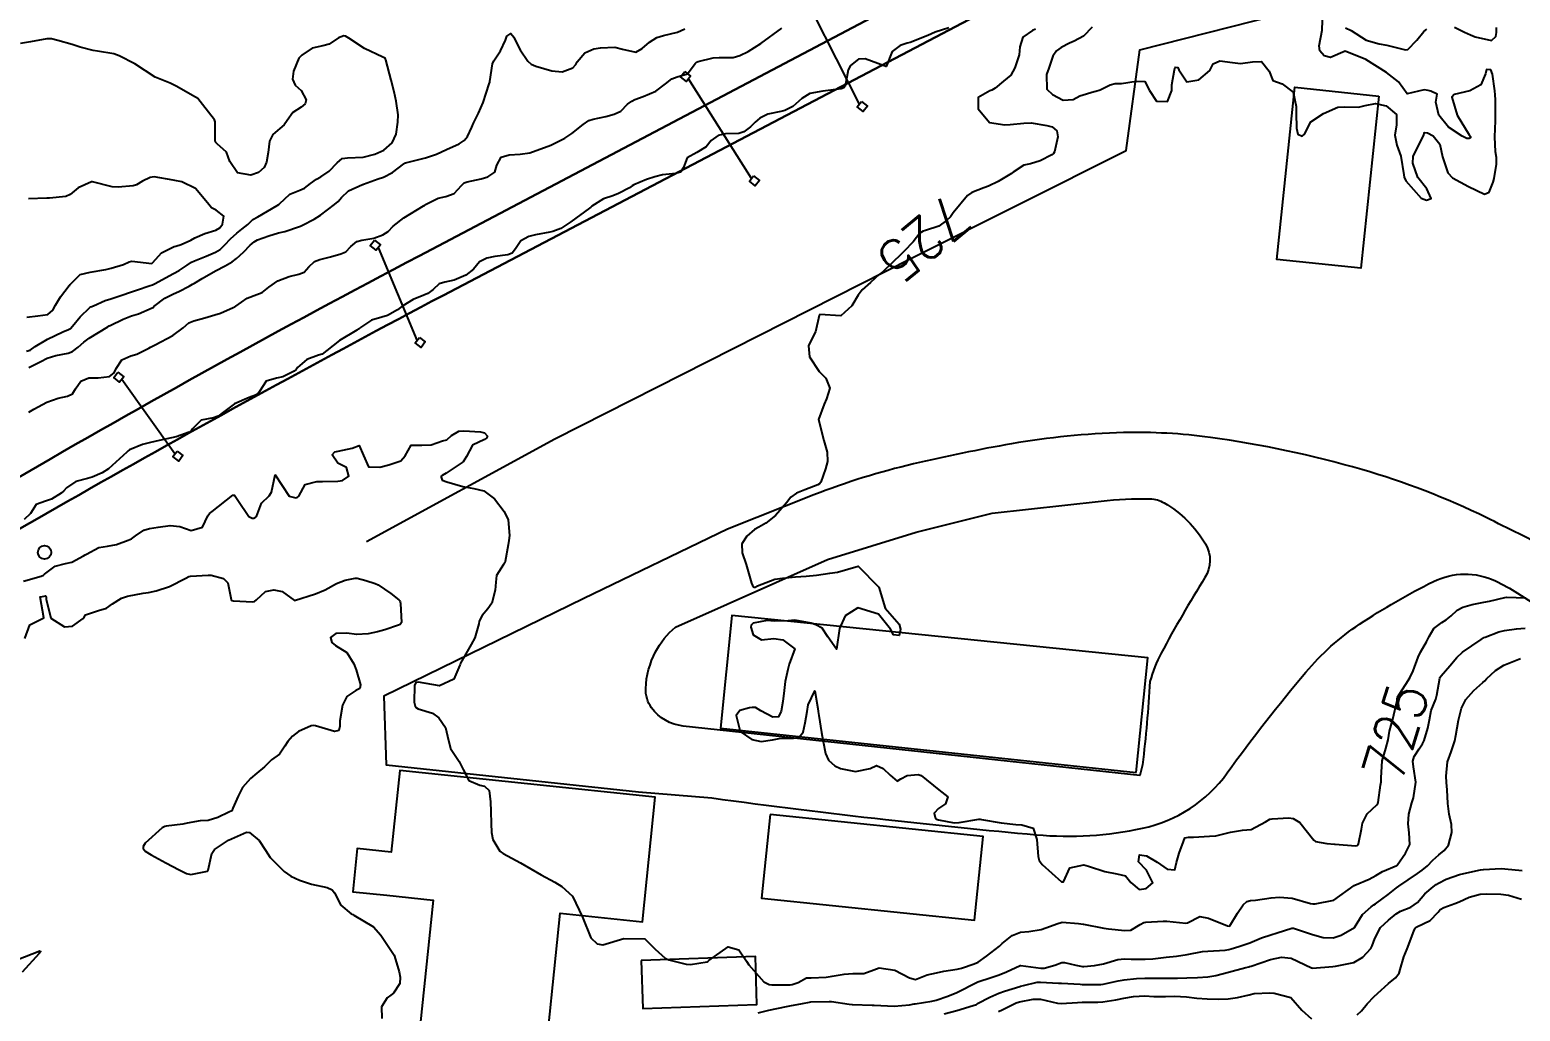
# Model space of a CAD drawing. Header units: metres. Extents: x 318500 to 325275, y 7408834 to 7428799.
# Drawn here: x 322540.1 to 322682.9, y 7418054.8 to 7418148.9 of the extents above; entities that cross this region are included whole.
import ezdxf
from ezdxf.enums import TextEntityAlignment as Align

# ---------------------------------------------------------------- set-up
doc = ezdxf.new("R2010")
doc.units = ezdxf.units.M
doc.header["$MEASUREMENT"] = 0
for name, color, linetype in [('Cotas', 45, 'Continuous'), ('Curvas de Nivel 1m', 11, 'Continuous'), ('Curvas de Nivel 5m', 15, 'Continuous'), ('Divisas', 45, 'Continuous'), ('Edificações', 30, 'Continuous'), ('Linha Férrea', 20, 'Continuous'), ('Postes', 20, 'Continuous'), ('Pórticos', 45, 'Continuous'), ('Vias Primárias', 230, 'Continuous')]:
    doc.layers.add(name, color=color, linetype=linetype)
doc.styles.add('Style-STANDARD', font='STANDARD.shx')

msp = doc.modelspace()

# ---------------------------------------------------------------- linework, layer by layer
at = {"layer": 'Curvas de Nivel 1m', "flags": 128}
for points, elevation in [([(322641.91, 7418149.15), (322641.09, 7418148.27), (322640.18, 7418147.79), (322639.75, 7418147.61), (322638.93, 7418147.2), (322638.49, 7418146.88), (322638.16, 7418146.35), (322637.85, 7418145.49), (322637.76, 7418145.21), (322637.53, 7418144.6), (322637.57, 7418143.21), (322638.11, 7418142.7), (322639.15, 7418142.14), (322640.11, 7418142.19), (322640.72, 7418142.56), (322642.12, 7418142.97), (322642.26, 7418143), (322642.69, 7418143.14), (322643.64, 7418143.62), (322644.13, 7418143.73), (322644.73, 7418143.73), (322646.13, 7418143.95), (322646.96, 7418143.92), (322647.4, 7418143.08), (322648.1, 7418142.04), (322649.15, 7418142.02), (322649.54, 7418143.06), (322649.57, 7418143.61), (322649.8, 7418145.05), (322649.88, 7418145.32), (322650.14, 7418145.27), (322650.24, 7418145.05), (322651, 7418143.91), (322652.13, 7418144.1), (322653.19, 7418145), (322653.53, 7418145.62), (322654.15, 7418145.9), (322655.36, 7418145.77), (322656.15, 7418145.67), (322657.29, 7418145.81), (322658.15, 7418145.84), (322658.9, 7418144.93), (322659.24, 7418144.03), (322660.13, 7418143.72), (322661.18, 7418142.9), (322661.48, 7418141.52), (322661.46, 7418140.9), (322661.5, 7418139.46), (322661.62, 7418138.89), (322662.06, 7418138.69), (322662.27, 7418138.89), (322662.89, 7418140.07), (322664.09, 7418140.86), (322665.46, 7418141.48), (322666.1, 7418141.49), (322667.45, 7418141.46), (322668.1, 7418141.62), (322669.09, 7418141.81), (322670.1, 7418141.59), (322671.08, 7418140.77), (322671.08, 7418139.76), (322670.93, 7418138.77), (322671.13, 7418137.84), (322671.51, 7418136.76), (322671.78, 7418134.99), (322671.84, 7418134.75), (322672, 7418134.4), (322673.46, 7418132.74), (322673.98, 7418132.55), (322674.41, 7418132.72), (322673.99, 7418133.65), (322673.14, 7418134.74), (322672.66, 7418136.11), (322672.69, 7418136.74), (322673.13, 7418137.66), (322673.67, 7418138.73), (322673.76, 7418139.04), (322674.06, 7418139.02), (322674.61, 7418138.72), (322675.25, 7418137.91), (322675.51, 7418136.71), (322676.02, 7418135.17), (322676.47, 7418134.69), (322678, 7418133.87), (322679.52, 7418133.12), (322679.99, 7418133.31), (322680.36, 7418134.29), (322680.44, 7418134.64), (322680.68, 7418135.99), (322680.67, 7418136.64), (322680.59, 7418137.19), (322680.53, 7418138.64), (322680.57, 7418140.15), (322680.59, 7418140.64), (322680.59, 7418142.17), (322680.56, 7418142.64), (322680.53, 7418143.05), (322680.31, 7418144.65), (322680.15, 7418145.06), (322679.71, 7418145.09), (322679.62, 7418144.66), (322679.18, 7418143.61), (322678.12, 7418143.03), (322676.61, 7418142.69), (322676.39, 7418142.43), (322676.9, 7418140.69), (322678.06, 7418138.82), (322678.17, 7418138.67), (322678.19, 7418138.54), (322678.06, 7418138.45), (322677.84, 7418138.45), (322677.39, 7418138.68), (322676.07, 7418139.56), (322675.14, 7418140.71), (322674.86, 7418141.96), (322674.98, 7418142.72), (322674.39, 7418143), (322674.12, 7418143.07), (322673.73, 7418143.13), (322672.12, 7418142.75), (322671.27, 7418143.91), (322670.14, 7418144.78), (322668.16, 7418146.03), (322666.17, 7418146.83), (322664.77, 7418146.24), (322664.16, 7418146.41), (322663.75, 7418146.87), (322663.69, 7418147.36), (322663.95, 7418148.86), (322664.04, 7418150.68)], 724), ([(322628.19, 7418149.09), (322626.86, 7418148.68), (322626.18, 7418148.33), (322624.46, 7418147.68), (322624.17, 7418147.62), (322623.5, 7418147.4), (322622.75, 7418146.82), (322622.2, 7418145.42), (322622.17, 7418145.38), (322622.14, 7418145.38), (322621.97, 7418145.42), (322620.15, 7418146.11), (322619.53, 7418146.07), (322618.74, 7418145.46), (322618.54, 7418145.06), (322618.23, 7418143.47), (322618.11, 7418143.32), (322617.87, 7418143.23), (322616.1, 7418142.99), (322614.85, 7418142.77), (322614.1, 7418142.29), (322613.23, 7418141.53), (322612.47, 7418141.16), (322612.08, 7418141.07), (322610.84, 7418140.81), (322610.07, 7418140.42), (322609.61, 7418140.04), (322609.18, 7418139.59), (322608.54, 7418139.11), (322608.05, 7418138.95), (322606.77, 7418138.9), (322606.05, 7418138.75), (322605.41, 7418138.27), (322604.91, 7418137.65), (322604.02, 7418137.12), (322603.09, 7418136.6), (322602.73, 7418135.67), (322602.44, 7418135.24), (322602, 7418135.11), (322600.72, 7418134.98), (322600, 7418134.78), (322599.19, 7418134.52), (322597.98, 7418134.01), (322597.82, 7418133.91), (322597.56, 7418133.74), (322596.52, 7418133.2), (322595.97, 7418132.98), (322595.07, 7418132.67), (322593.95, 7418131.96), (322593.86, 7418131.88), (322593.74, 7418131.79), (322591.94, 7418130.48), (322591.56, 7418130.2), (322590.99, 7418129.83), (322590.21, 7418129.55), (322589.92, 7418129.49), (322588.55, 7418129.24), (322587.92, 7418129.08), (322587.14, 7418128.66), (322586.63, 7418127.89), (322586.31, 7418127.48), (322585.89, 7418127.32), (322584.65, 7418127.15), (322583.89, 7418126.98), (322583.17, 7418126.64), (322582.62, 7418125.94), (322581.86, 7418125.34), (322580.76, 7418124.87), (322579.86, 7418124.67), (322579.33, 7418124.51), (322578.75, 7418123.99), (322578.24, 7418123.6), (322577.84, 7418123.44), (322576.82, 7418123.03), (322575.83, 7418122.42), (322575.6, 7418122.25), (322575.33, 7418122.04), (322574.37, 7418121.49), (322573.81, 7418121.33), (322572.83, 7418121.04), (322571.79, 7418120.34), (322571.65, 7418120.22), (322571.43, 7418120.09), (322569.78, 7418119.1), (322568.55, 7418118.13), (322568.11, 7418117.79), (322567.76, 7418117.68), (322566.63, 7418117.28), (322565.74, 7418116.49), (322565.6, 7418116.31), (322565.42, 7418116.16), (322564.32, 7418115.59), (322563.73, 7418115.48), (322562.73, 7418115.2), (322562.1, 7418114.21), (322561.95, 7418113.96), (322561.71, 7418113.83), (322561.1, 7418113.62), (322559.7, 7418113), (322558.67, 7418112.26), (322558.13, 7418111.82), (322557.68, 7418111.68), (322556.51, 7418111.45), (322555.66, 7418110.62), (322555.54, 7418110.41), (322555.34, 7418110.29), (322554.12, 7418109.84), (322553.65, 7418109.74), (322552.47, 7418109.51), (322551.64, 7418109.3), (322550.89, 7418109.11), (322549.63, 7418108.6), (322549.51, 7418108.5), (322549.37, 7418108.37), (322547.61, 7418106.78), (322547.01, 7418106.41), (322546.05, 7418105.98), (322545.6, 7418105.84), (322544.48, 7418105.56), (322543.59, 7418104.95), (322543.35, 7418104.68), (322543.08, 7418104.46), (322542.16, 7418103.88), (322541.57, 7418103.68), (322540.7, 7418103.35), (322540.14, 7418102.5), (322539.54, 7418101.93)], 726), ([(322539.98, 7418112.21), (322540.45, 7418112.5), (322541.7, 7418113.18), (322542.81, 7418113.57), (322543.7, 7418113.76), (322544.17, 7418113.98), (322544.45, 7418114.44), (322544.97, 7418115.19), (322545.73, 7418115.5), (322546.64, 7418115.5), (322547.73, 7418115.64), (322548.15, 7418115.98), (322548.34, 7418116.39), (322548.9, 7418117.24), (322549.76, 7418117.62), (322550.34, 7418117.79), (322551.49, 7418118.35), (322551.66, 7418118.46), (322551.77, 7418118.51), (322552.09, 7418118.66), (322553.78, 7418119.58), (322554.78, 7418120.31), (322555.32, 7418120.77), (322555.8, 7418120.96), (322556.84, 7418121.25), (322557.81, 7418121.55), (322558.36, 7418121.71), (322559.58, 7418122.24), (322559.74, 7418122.33), (322559.82, 7418122.39), (322560.92, 7418123.14), (322561.84, 7418123.5), (322562.36, 7418123.69), (322562.98, 7418124.2), (322563.86, 7418124.8), (322564.93, 7418125.24), (322565.86, 7418125.46), (322566.37, 7418125.65), (322566.81, 7418126.15), (322567.36, 7418126.66), (322567.88, 7418126.87), (322568.89, 7418127.12), (322569.89, 7418127.41), (322570.38, 7418127.61), (322570.85, 7418128.1), (322571.42, 7418128.58), (322571.91, 7418128.71), (322573.07, 7418128.92), (322573.92, 7418129.23), (322574.43, 7418129.55), (322574.92, 7418130.05), (322575.94, 7418130.84), (322577.83, 7418132), (322577.9, 7418132.05), (322577.95, 7418132.09), (322579.22, 7418132.73), (322579.96, 7418132.9), (322580.75, 7418133.19), (322581.45, 7418133.96), (322581.73, 7418134.21), (322581.99, 7418134.3), (322583.33, 7418134.59), (322583.99, 7418134.79), (322584.66, 7418135.25), (322584.86, 7418135.91), (322585.26, 7418136.66), (322586.02, 7418136.9), (322587.1, 7418136.96), (322588.02, 7418137.08), (322590.03, 7418137.84), (322591.36, 7418138.51), (322592.05, 7418138.93), (322593.12, 7418139.8), (322593.66, 7418140.2), (322594.07, 7418140.33), (322595.29, 7418140.56), (322596.08, 7418140.8), (322596.73, 7418141.1), (322597.38, 7418141.75), (322597.78, 7418142.06), (322598.09, 7418142.21), (322598.87, 7418142.5), (322600.1, 7418143), (322601.02, 7418143.7), (322601.62, 7418144.19), (322602.12, 7418144.38), (322603.13, 7418144.66), (322603.86, 7418145.66), (322604, 7418145.8), (322604.14, 7418145.86), (322605.6, 7418146.19), (322606.15, 7418146.22), (322607.51, 7418146.25), (322608.15, 7418146.43), (322608.94, 7418146.81), (322610.17, 7418147.58), (322612.18, 7418149.04)], 726), ([(322666.2, 7418149.07), (322666.76, 7418148.82), (322668.19, 7418147.89), (322669.42, 7418147.55), (322670.18, 7418147.42), (322671.95, 7418146.97), (322672.17, 7418147.01), (322673.03, 7418147.9), (322673.71, 7418148.73), (322673.99, 7418148.94)], 724), ([(322676.66, 7418149.14), (322677.62, 7418148.68), (322678.2, 7418148.4), (322678.63, 7418148.23), (322680.19, 7418147.85), (322680.6, 7418148.24), (322680.69, 7418148.64), (322680.68, 7418149.12)], 724), ([(322539.76, 7418118.07), (322540.1, 7418118.17), (322540.59, 7418118.5), (322541.78, 7418119.22), (322543.25, 7418119.92), (322543.79, 7418120.13), (322543.99, 7418120.25), (322544.18, 7418120.45), (322544.89, 7418121.35), (322545.82, 7418122.24), (322545.93, 7418122.31), (322546.17, 7418122.42), (322547.31, 7418122.92), (322547.83, 7418123.1), (322548.81, 7418123.42), (322549.84, 7418123.76), (322550.29, 7418123.91), (322551.6, 7418124.35), (322551.85, 7418124.44), (322552.03, 7418124.53), (322553.86, 7418125.51), (322554.38, 7418125.8), (322555.15, 7418126.31), (322555.58, 7418126.59), (322555.88, 7418126.73), (322556.98, 7418127.19), (322557.89, 7418127.57), (322558.32, 7418127.83), (322558.76, 7418128.26), (322559.31, 7418128.85), (322559.92, 7418129.4), (322560.39, 7418129.76), (322560.97, 7418130.23), (322561.47, 7418130.68), (322561.94, 7418130.95), (322563.78, 7418132.03), (322563.95, 7418132.13), (322564.02, 7418132.19), (322565.02, 7418133.11), (322565.97, 7418133.5), (322566.42, 7418133.71), (322566.98, 7418134.15), (322567.55, 7418134.58), (322567.99, 7418134.8), (322568.79, 7418135.34), (322569.54, 7418136.12), (322570.01, 7418136.56), (322570.53, 7418136.61), (322572.02, 7418136.68), (322573.14, 7418136.95), (322574.02, 7418137.35), (322574.82, 7418138.05), (322575.19, 7418138.89), (322575.36, 7418140.04), (322575.38, 7418140.73), (322575.2, 7418142.04), (322574.99, 7418142.94), (322574.72, 7418144.05), (322574.2, 7418146), (322574.18, 7418146.06), (322574.14, 7418146.18), (322573.93, 7418146.27), (322572.16, 7418147.09), (322570.65, 7418148.1), (322570.35, 7418148.28), (322570.17, 7418148.31), (322569.68, 7418148.12), (322568.78, 7418147.52), (322568.16, 7418147.34), (322567.16, 7418147.14), (322566.14, 7418146.45), (322565.99, 7418146.31), (322565.86, 7418146.16), (322565.36, 7418144.93), (322565.25, 7418144.17), (322565.53, 7418143.59), (322566.1, 7418143.06), (322566.57, 7418142.16), (322566.47, 7418141.78), (322566.08, 7418141.46), (322565.28, 7418140.97), (322564.75, 7418140.18), (322564.46, 7418139.78), (322564.05, 7418139.43), (322563.38, 7418138.86), (322563.07, 7418138.2), (322562.92, 7418137.11), (322562.76, 7418136.21), (322562.54, 7418135.67), (322561.99, 7418135.2), (322561.26, 7418134.95), (322559.99, 7418135.17), (322559.25, 7418136.25), (322558.94, 7418137.17), (322558.03, 7418137.95), (322557.88, 7418138.12), (322557.85, 7418138.27), (322557.85, 7418140.07), (322557.79, 7418140.27), (322556.64, 7418141.73), (322556.19, 7418142.3), (322556.13, 7418142.34), (322556.09, 7418142.36), (322555.96, 7418142.43), (322554.1, 7418143.48), (322553.54, 7418143.77), (322552.11, 7418144.35), (322550.13, 7418145.64), (322548.64, 7418146.4), (322548.14, 7418146.59), (322546.56, 7418146.84), (322546.14, 7418146.89), (322544.92, 7418147.22), (322544.15, 7418147.48), (322542.75, 7418147.88), (322542.16, 7418148.04), (322541.71, 7418148.04), (322540.15, 7418147.73), (322539.2, 7418147.57)], 724), ([(322539.8, 7418121.34), (322540.85, 7418121.45), (322541.81, 7418121.59), (322542.27, 7418122.01), (322542.55, 7418122.47), (322543.02, 7418123.28), (322543.85, 7418124.35), (322543.9, 7418124.4), (322543.94, 7418124.45), (322544.89, 7418125.41), (322545.86, 7418125.65), (322547.36, 7418125.91), (322547.87, 7418126.03), (322549.07, 7418126.39), (322549.61, 7418126.64), (322549.87, 7418126.69), (322551.77, 7418126.46), (322551.87, 7418126.56), (322552.71, 7418127.51), (322553.9, 7418128.09), (322554.07, 7418128.14), (322554.59, 7418128.31), (322555.5, 7418128.72), (322555.91, 7418128.93), (322556.84, 7418129.36), (322557.92, 7418129.68), (322558.28, 7418129.91), (322558.55, 7418130.26), (322558.67, 7418131), (322557.94, 7418131.59), (322557.48, 7418131.81), (322557.12, 7418132.28), (322555.97, 7418133.67), (322554.64, 7418134.31), (322553.98, 7418134.45), (322553.82, 7418134.48), (322551.99, 7418134.78), (322551.6, 7418134.74), (322550.89, 7418134.37), (322550.32, 7418134.03), (322549.97, 7418133.93), (322548.56, 7418133.81), (322547.97, 7418133.84), (322546.1, 7418134.3), (322545.98, 7418134.3), (322544.7, 7418133.72), (322543.96, 7418133.1), (322543.53, 7418132.89), (322541.95, 7418132.74), (322541.7, 7418132.74), (322539.95, 7418132.69)], 723), ([(322539.46, 7418096), (322541.17, 7418096.48), (322541.38, 7418096.58), (322541.47, 7418096.67), (322542.52, 7418097.43), (322543.49, 7418097.69), (322544.1, 7418097.84), (322545.24, 7418098.43), (322545.39, 7418098.54), (322545.5, 7418098.61), (322546.71, 7418099.22), (322547.51, 7418099.37), (322548.39, 7418099.52), (322549.52, 7418099.93), (322549.82, 7418100.07), (322550.22, 7418100.36), (322551, 7418100.89), (322551.54, 7418101.05), (322552.38, 7418101.18), (322553.54, 7418101.35), (322554.47, 7418101.24), (322555.54, 7418100.85), (322556.64, 7418101.18), (322557.14, 7418102.27), (322557.31, 7418102.51), (322557.56, 7418102.69), (322559.54, 7418104.24), (322559.58, 7418104.25), (322559.7, 7418104.24), (322560.02, 7418103.78), (322561.08, 7418102.22), (322561.38, 7418102.05), (322561.55, 7418102.06), (322561.66, 7418102.09), (322561.82, 7418102.21), (322562.28, 7418103.49), (322563.02, 7418104.2), (322563.25, 7418104.53), (322563.61, 7418106.19), (322564.94, 7418104.17), (322565.58, 7418104), (322565.72, 7418104.02), (322565.87, 7418104.16), (322566.47, 7418105.28), (322567.6, 7418105.57), (322568.15, 7418105.58), (322569.6, 7418105.6), (322570.04, 7418105.67), (322570.65, 7418106.09), (322570.43, 7418106.91), (322569.62, 7418107.33), (322569.06, 7418108.12), (322569.33, 7418108.41), (322569.64, 7418108.48), (322570.98, 7418108.75), (322571.64, 7418109.01), (322572.07, 7418108.07), (322572.53, 7418106.97), (322573.62, 7418106.93), (322574.51, 7418107.15), (322575.63, 7418107.56), (322576.07, 7418108.02), (322576.62, 7418109.04), (322577.65, 7418109.05), (322578.55, 7418109.09), (322579.65, 7418109.45), (322580.07, 7418109.56), (322580.51, 7418109.97), (322581.22, 7418110.4), (322581.67, 7418110.42), (322583.28, 7418110.32), (322583.66, 7418110.24), (322583.95, 7418109.92), (322583.87, 7418109.71), (322583.66, 7418109.6), (322582.53, 7418109.05), (322581.95, 7418107.95), (322581.63, 7418107.46), (322579.99, 7418106.35), (322579.61, 7418106.15), (322579.51, 7418106.08), (322579.51, 7418105.98), (322579.61, 7418105.7), (322580.04, 7418105.54), (322581.6, 7418105.08), (322582.64, 7418104.89), (322583.59, 7418104.66), (322584.62, 7418103.91), (322585.56, 7418102.69), (322585.92, 7418101.89), (322586.05, 7418100.4), (322585.99, 7418099.89), (322585.92, 7418099.49), (322585.65, 7418097.89), (322585.62, 7418097.77), (322585.5, 7418097.6), (322584.82, 7418096.56), (322584.76, 7418095.9), (322584.7, 7418095.14), (322584.36, 7418093.91), (322583.99, 7418093.36), (322583.43, 7418092.71), (322583.16, 7418092.18), (322583.11, 7418091.92), (322582.75, 7418090.58), (322582.4, 7418089.93), (322581.37, 7418088.14), (322581.32, 7418088), (322581.31, 7418087.95), (322580.71, 7418086.59), (322579.34, 7418085.97), (322577.34, 7418086.31), (322577.07, 7418086.28), (322576.94, 7418086.01), (322576.91, 7418084.41), (322577.02, 7418084), (322577.14, 7418083.84), (322577.31, 7418083.75), (322578.67, 7418083.35), (322579.3, 7418082.9), (322579.93, 7418081.96), (322580.11, 7418081.13), (322580.42, 7418079.96), (322581.24, 7418078.71), (322581.61, 7418077.94), (322582.17, 7418076.88), (322583.22, 7418076.44), (322583.66, 7418076.35), (322584.11, 7418075.91), (322584.25, 7418074.84), (322584.28, 7418073.9), (322584.31, 7418072.75), (322584.33, 7418071.9), (322584.46, 7418071.22), (322585.13, 7418070.11), (322585.25, 7418070.01), (322585.46, 7418069.89), (322587.12, 7418069), (322589.1, 7418067.84), (322590.41, 7418067.13), (322591.09, 7418066.72), (322592.11, 7418065.8), (322593.05, 7418063.79), (322593.86, 7418061.78), (322594.45, 7418061.21), (322595.01, 7418061.11), (322597.02, 7418061.73), (322599.02, 7418061.71), (322600.03, 7418060.71), (322601, 7418059.84), (322601.1, 7418059.77), (322601.35, 7418059.67), (322602.99, 7418059.26), (322603.4, 7418059.24), (322605, 7418059.48), (322605.09, 7418059.53), (322605.18, 7418059.63), (322607.01, 7418060.93), (322608.05, 7418060.63), (322608.77, 7418059.57), (322608.99, 7418059.2), (322610.43, 7418057.56), (322610.97, 7418057.32), (322611.21, 7418057.3), (322612.97, 7418057.3), (322613.17, 7418057.32), (322613.72, 7418057.51), (322614.53, 7418057.95), (322614.98, 7418057.96), (322616.42, 7418058.03), (322616.98, 7418058.12), (322618.14, 7418058.3), (322618.98, 7418058.37), (322620.02, 7418058.38), (322620.99, 7418058.71), (322621.5, 7418058.9), (322622.99, 7418058.68), (322624.4, 7418057.95), (322624.98, 7418057.8), (322626.1, 7418058.23), (322626.99, 7418058.44), (322627.71, 7418058.6), (322628.99, 7418058.8), (322629.4, 7418058.89), (322630.62, 7418059.29), (322631, 7418059.47), (322631.79, 7418060.05), (322633.02, 7418061), (322633.15, 7418061.12), (322633.29, 7418061.25), (322634.24, 7418062.03), (322635.04, 7418062.33), (322635.86, 7418062.39), (322637.04, 7418062.6), (322637.48, 7418062.75), (322638.62, 7418063.18), (322638.95, 7418063.28), (322639.05, 7418063.29), (322640.6, 7418063.16), (322641.05, 7418063.11), (322641.1, 7418063.1), (322643.04, 7418062.72), (322643.49, 7418062.67), (322645.04, 7418062.49), (322645.61, 7418062.52), (322646.52, 7418063.08), (322646.86, 7418063.26), (322647.05, 7418063.3), (322648.72, 7418063.38), (322649.06, 7418063.38), (322650.89, 7418063.19), (322651.05, 7418063.22), (322652.24, 7418063.83), (322653.06, 7418063.69), (322654.89, 7418062.96), (322655.05, 7418062.92), (322655.08, 7418062.93), (322655.13, 7418062.96), (322655.86, 7418064.16), (322656.4, 7418064.95), (322656.75, 7418065.28), (322657.08, 7418065.36), (322657.56, 7418065.41), (322659.09, 7418065.63), (322659.88, 7418065.69), (322661.09, 7418065.59), (322662.84, 7418065.1), (322663.08, 7418065.06), (322663.28, 7418065.05), (322665.09, 7418065.42), (322667.04, 7418066.8), (322667.08, 7418066.82), (322667.1, 7418066.84), (322668.48, 7418067.41), (322669.11, 7418067.78), (322669.74, 7418068.15), (322671.13, 7418068.72), (322671.17, 7418068.75), (322671.97, 7418069.92), (322672.37, 7418070.73), (322672.32, 7418071.88), (322672.2, 7418072.73), (322672.28, 7418073.65), (322672.56, 7418074.73), (322672.72, 7418075.22), (322672.95, 7418076.72), (322672.72, 7418078.19), (322672.65, 7418078.73), (322672.8, 7418079.19), (322673.28, 7418079.91), (322673.59, 7418080.41), (322673.74, 7418080.72), (322674.1, 7418081.92), (322674.25, 7418082.71), (322674.43, 7418083.6), (322674.86, 7418084.7), (322674.97, 7418085.08), (322675.25, 7418086.7), (322675.28, 7418086.79), (322675.37, 7418086.92), (322676.19, 7418087.89), (322676.86, 7418088.68), (322677.41, 7418089.2), (322679.2, 7418090.42), (322679.42, 7418090.56), (322679.47, 7418090.59), (322679.59, 7418090.64), (322680.91, 7418091.14), (322681.43, 7418091.27), (322682.59, 7418091.44), (322683.43, 7418091.49)], 726), ([(322539.6, 7418090.51), (322540.08, 7418091.83), (322541.42, 7418092.48), (322541.07, 7418094.49), (322541.45, 7418094.58), (322541.57, 7418094.6), (322541.66, 7418094.48), (322541.64, 7418094.28), (322542.09, 7418092.47), (322543.41, 7418091.64), (322544.17, 7418091.68), (322545.2, 7418092.43), (322545.3, 7418092.56), (322545.42, 7418092.76), (322546.66, 7418093.18), (322547.44, 7418093.43), (322548, 7418093.83), (322548.88, 7418094.38), (322549.45, 7418094.57), (322550.95, 7418094.86), (322551.46, 7418094.93), (322552.2, 7418095.09), (322553.46, 7418095.5), (322555.02, 7418096.3), (322555.31, 7418096.46), (322555.47, 7418096.49), (322557.16, 7418096.59), (322557.47, 7418096.57), (322558.63, 7418096.25), (322559.07, 7418095.85), (322559.37, 7418094.24), (322559.45, 7418094.14), (322559.56, 7418094.12), (322561.45, 7418094.02), (322561.61, 7418094.04), (322561.82, 7418094.21), (322562.66, 7418095), (322563.46, 7418095.17), (322564.28, 7418095), (322565.45, 7418094.16), (322567.46, 7418094.78), (322568.4, 7418095.18), (322569.47, 7418095.78), (322570.3, 7418096.1), (322571.26, 7418096.29), (322571.47, 7418096.29), (322572.29, 7418096.07), (322573.19, 7418095.78), (322573.47, 7418095.65), (322574.68, 7418094.81), (322575.45, 7418094.21), (322575.55, 7418094.12), (322575.59, 7418094.03), (322575.61, 7418093.86), (322575.71, 7418092.03), (322575.59, 7418091.85), (322575.42, 7418091.78), (322574.12, 7418091.33), (322573.41, 7418091.13), (322572.52, 7418090.94), (322571.4, 7418090.88), (322570.46, 7418091.03), (322569.4, 7418091), (322568.91, 7418090.6), (322569.04, 7418090.11), (322569.39, 7418089.84), (322570.46, 7418089.17), (322571.14, 7418088.08), (322571.36, 7418087.5), (322571.79, 7418086.07), (322571.71, 7418085.7), (322571.33, 7418085.53), (322570.47, 7418084.95), (322570.06, 7418084.1), (322569.8, 7418082.61), (322569.79, 7418082.1), (322569.71, 7418081.68), (322569.28, 7418081.58), (322567.47, 7418082.13), (322567.29, 7418082.16), (322567.04, 7418082.13), (322565.83, 7418081.6), (322565.27, 7418081.14), (322564.82, 7418080.62), (322564.51, 7418080.17), (322564.01, 7418079.42), (322563.24, 7418078.86), (322562.89, 7418078.53), (322562.59, 7418078.2), (322561.85, 7418077.58), (322561.22, 7418077.08), (322560.47, 7418076.22), (322560.04, 7418075.39), (322559.55, 7418074.23), (322559.45, 7418073.96), (322559.17, 7418073.84), (322558.09, 7418073.34), (322557.16, 7418073.05), (322556.41, 7418073.03), (322555.16, 7418072.79), (322554.76, 7418072.69), (322553.15, 7418072.5), (322553.01, 7418072.46), (322552.76, 7418072.33), (322551.14, 7418070.88), (322550.93, 7418070.55), (322550.94, 7418070.35), (322551.13, 7418070.12), (322551.7, 7418069.76), (322553.11, 7418068.99), (322554.38, 7418068.3), (322555.1, 7418067.96), (322555.52, 7418067.86), (322557.1, 7418068.18), (322557.14, 7418068.22), (322557.16, 7418068.27), (322557.52, 7418069.87), (322557.79, 7418070.26), (322559.14, 7418071.16), (322560.85, 7418071.92), (322561.15, 7418071.89), (322562.06, 7418071.12), (322562.67, 7418070.19), (322563.12, 7418069.5), (322564.46, 7418068.17), (322565.09, 7418067.72), (322565.92, 7418067.31), (322567.08, 7418066.93), (322568.58, 7418066.61), (322569.07, 7418066.4), (322569.3, 7418066.11), (322569.88, 7418064.92), (322570.88, 7418064.08), (322571.05, 7418064.02), (322571.15, 7418063.97), (322573.03, 7418062.84), (322573.73, 7418062.04), (322574.99, 7418060.14), (322575.04, 7418060.03), (322575.48, 7418058.53), (322575.59, 7418058.02), (322575.56, 7418057.42), (322574.95, 7418056.49), (322574.68, 7418056.3), (322574.35, 7418056.04), (322573.8, 7418055.17), (322573.82, 7418054.04)], 727), ([(322609.89, 7418054.6), (322610.93, 7418054.84), (322612.61, 7418055.2), (322612.94, 7418055.27), (322614.15, 7418055.5), (322614.81, 7418055.63), (322614.94, 7418055.64), (322616.71, 7418055.7), (322616.94, 7418055.69), (322618.63, 7418055.44), (322618.91, 7418055.41), (322618.94, 7418055.4), (322620.84, 7418055.32), (322620.94, 7418055.32), (322621.03, 7418055.32), (322622.94, 7418055.25), (322624.4, 7418055.37), (322624.85, 7418055.46), (322624.94, 7418055.47), (322626.55, 7418055.73), (322626.95, 7418055.83), (322628.07, 7418056.2), (322628.96, 7418056.56), (322629.46, 7418056.81), (322630.38, 7418057.29), (322630.77, 7418057.48), (322630.97, 7418057.56), (322632.25, 7418058), (322632.99, 7418058.25), (322633.7, 7418058.54), (322635, 7418059.14), (322635.08, 7418059.15), (322637, 7418058.88), (322637.31, 7418058.88), (322638.34, 7418059.18), (322639, 7418059.42), (322639.28, 7418059.44), (322640.35, 7418059.16), (322641, 7418059.04), (322641.11, 7418059.03), (322642.14, 7418059.13), (322643, 7418059.3), (322644.39, 7418059.72), (322645.01, 7418059.78), (322645.66, 7418059.74), (322647.01, 7418059.74), (322647.74, 7418059.79), (322649.01, 7418059.94), (322649.99, 7418060.05), (322651.01, 7418060.2), (322652.48, 7418060.47), (322653.02, 7418060.53), (322654.67, 7418060.62), (322655.02, 7418060.67), (322655.25, 7418060.73), (322655.98, 7418060.95), (322656.76, 7418061.21), (322657.03, 7418061.31), (322658.16, 7418061.79), (322659.04, 7418062.09), (322659.66, 7418062.28), (322661.05, 7418062.71), (322661.22, 7418062.71), (322663.04, 7418062.1), (322664.05, 7418061.83), (322665.03, 7418061.79), (322665.79, 7418062.06), (322667.05, 7418062.8), (322667.82, 7418064.04), (322668.65, 7418064.78), (322668.91, 7418064.95), (322669.08, 7418065.06), (322670.28, 7418065.95), (322671.1, 7418066.58), (322671.33, 7418066.75), (322673.12, 7418067.97), (322673.56, 7418068.28), (322674.06, 7418068.71), (322674.59, 7418069.25), (322675.15, 7418069.76), (322675.67, 7418070.18), (322676.09, 7418070.69), (322676.39, 7418071.89), (322676.35, 7418072.68), (322676.15, 7418073.64), (322676.01, 7418074.69), (322675.94, 7418075.98), (322675.9, 7418076.69), (322675.86, 7418077.31), (322675.98, 7418078.69), (322676.32, 7418079.64), (322676.69, 7418080.68), (322676.79, 7418081.19), (322677.02, 7418082.67), (322677.33, 7418083.83), (322677.75, 7418084.66), (322678.49, 7418085.52), (322679.36, 7418086.29), (322679.55, 7418086.46), (322679.72, 7418086.64), (322680.58, 7418087.43), (322681.39, 7418087.94), (322681.85, 7418088.15), (322682.99, 7418088.6)], 727), ([(322627.74, 7418054.51), (322628.94, 7418054.83), (322630.52, 7418055.29), (322630.82, 7418055.41), (322630.94, 7418055.48), (322632.11, 7418056.11), (322632.96, 7418056.49), (322633.52, 7418056.69), (322634.97, 7418057.14), (322635.04, 7418057.15), (322635.33, 7418057.22), (322636.64, 7418057.54), (322636.98, 7418057.55), (322638.69, 7418057.45), (322638.97, 7418057.45), (322640.78, 7418057.34), (322640.97, 7418057.33), (322642.76, 7418057.33), (322642.97, 7418057.35), (322644.42, 7418057.66), (322644.98, 7418057.77), (322646.16, 7418057.9), (322646.98, 7418057.93), (322648.09, 7418057.94), (322648.98, 7418057.94), (322650.09, 7418057.92), (322650.98, 7418057.95), (322652, 7418057.99), (322652.99, 7418058.05), (322653.78, 7418058.19), (322654.99, 7418058.51), (322655.35, 7418058.6), (322656.65, 7418058.94), (322656.93, 7418059.01), (322657, 7418059.03), (322657.15, 7418059.09), (322659.01, 7418059.71), (322660.06, 7418059.94), (322661.01, 7418059.84), (322662.93, 7418058.93), (322663, 7418058.9), (322663.03, 7418058.89), (322665, 7418059.03), (322665.23, 7418059.06), (322667.01, 7418059.43), (322667.85, 7418059.95), (322668.62, 7418060.78), (322668.77, 7418061.03), (322669.03, 7418061.74), (322669.55, 7418062.77), (322670.32, 7418063.5), (322671.07, 7418064.09), (322671.48, 7418064.34), (322672.45, 7418064.73), (322673.09, 7418065.18), (322673.81, 7418066), (322674.62, 7418066.7), (322674.9, 7418066.91), (322675.11, 7418067.04), (322675.85, 7418067.42), (322677.12, 7418067.87), (322678.69, 7418068.21), (322679.13, 7418068.3), (322679.42, 7418068.34), (322681.13, 7418068.43), (322682.83, 7418068.29), (322683.13, 7418068.26)], 728), ([(322667.32, 7418054.42), (322667.74, 7418054.79), (322668.28, 7418055.46), (322668.96, 7418056.18), (322669.61, 7418056.77), (322670.34, 7418057.4), (322670.99, 7418057.97), (322671.34, 7418058.39), (322671.45, 7418058.74), (322671.78, 7418059.97), (322672.1, 7418060.73), (322672.74, 7418062.42), (322672.87, 7418062.72), (322672.97, 7418062.81), (322673.05, 7418062.84), (322674.32, 7418063.44), (322675.07, 7418064.25), (322675.28, 7418064.5), (322675.63, 7418064.69), (322676.67, 7418065.1), (322677.09, 7418065.26), (322678.07, 7418065.68), (322679.1, 7418065.97), (322679.71, 7418066.02), (322681.1, 7418065.98), (322681.83, 7418065.88), (322683.09, 7418065.51)], 729), ([(322538.98, 7418059.76), (322540.87, 7418060.48), (322540.94, 7418060.53), (322540.99, 7418060.54), (322541.13, 7418060.48), (322540.99, 7418060.28), (322539.33, 7418058.5)], 728), ([(322632.93, 7418054.73), (322633.3, 7418054.88), (322633.99, 7418055.24), (322634.63, 7418055.55), (322634.95, 7418055.65), (322636.25, 7418055.91), (322636.95, 7418055.92), (322638.59, 7418055.53), (322638.94, 7418055.49), (322640.5, 7418055.6), (322640.95, 7418055.61), (322642.45, 7418055.63), (322642.95, 7418055.66), (322644.2, 7418055.85), (322644.95, 7418056), (322645.87, 7418056.17), (322646.96, 7418056.24), (322647.83, 7418056.18), (322648.96, 7418056.17), (322649.8, 7418056.19), (322650.96, 7418056.12), (322651.94, 7418056.02), (322652.95, 7418055.94), (322654.03, 7418055.9), (322654.95, 7418055.93), (322655.85, 7418056.06), (322656.96, 7418056.34), (322657.45, 7418056.44), (322658.96, 7418056.51), (322659.36, 7418056.5), (322660.96, 7418056.06), (322662.02, 7418054.87), (322662.93, 7418054.01)], 729)]:
    msp.add_lwpolyline(points, dxfattribs=dict(at, elevation=elevation))
at = {"layer": 'Curvas de Nivel 5m', "elevation": 725, "flags": 128}
for points in [[(322539.99, 7418116.51), (322541.15, 7418117.08), (322541.75, 7418117.39), (322542.58, 7418117.65), (322543.76, 7418117.86), (322544.18, 7418118.02), (322544.7, 7418118.44), (322545.27, 7418118.94), (322545.78, 7418119.32), (322547.56, 7418120.4), (322547.7, 7418120.49), (322547.79, 7418120.53), (322549.03, 7418121.15), (322549.81, 7418121.44), (322550.51, 7418121.66), (322551.82, 7418122.22), (322551.89, 7418122.27), (322551.98, 7418122.35), (322553.02, 7418123.14), (322553.84, 7418123.58), (322554.37, 7418123.78), (322555.34, 7418124.31), (322555.67, 7418124.48), (322555.85, 7418124.58), (322556.61, 7418125.04), (322557.87, 7418125.78), (322558.79, 7418126.26), (322559.47, 7418126.65), (322559.88, 7418126.96), (322560.57, 7418127.55), (322561.19, 7418128.23), (322561.57, 7418128.55), (322561.91, 7418128.73), (322562.98, 7418129.13), (322563.92, 7418129.42), (322564.54, 7418129.56), (322565.93, 7418130.01), (322566.03, 7418130.06), (322566.23, 7418130.16), (322567.35, 7418130.73), (322567.94, 7418131.11), (322569.3, 7418132.12), (322569.65, 7418132.42), (322569.96, 7418132.79), (322570.64, 7418133.43), (322571.98, 7418134.05), (322572, 7418134.06), (322572.06, 7418134.08), (322573.46, 7418134.59), (322573.99, 7418134.77), (322574.86, 7418135.19), (322575.92, 7418136.03), (322576.01, 7418136.09), (322576.1, 7418136.12), (322578.02, 7418136.61), (322579.05, 7418136.96), (322580.02, 7418137.4), (322581.25, 7418137.96), (322581.73, 7418138.26), (322582.04, 7418138.67), (322582.45, 7418139.55), (322582.61, 7418139.94), (322583.1, 7418140.91), (322583.54, 7418141.93), (322584.11, 7418143.71), (322584.17, 7418143.86), (322584.19, 7418143.92), (322584.43, 7418145.62), (322584.55, 7418145.92), (322585.2, 7418146.87), (322585.69, 7418147.9), (322585.81, 7418148.27), (322586.18, 7418148.53), (322586.47, 7418148.19), (322586.59, 7418147.89), (322587.07, 7418146.98), (322587.82, 7418145.87), (322588.14, 7418145.61), (322588.59, 7418145.41), (322590.13, 7418144.95), (322591.11, 7418144.85), (322592.13, 7418145.23), (322592.41, 7418145.55), (322592.56, 7418145.81), (322593.28, 7418146.67), (322594.16, 7418147.06), (322594.8, 7418147.15), (322596.16, 7418147.21), (322596.89, 7418147.02), (322598.16, 7418146.76), (322598.79, 7418147.1), (322599.47, 7418147.72), (322600.17, 7418148.16), (322600.81, 7418148.33), (322602.18, 7418148.67), (322602.87, 7418148.98)], [(322636.47, 7418148.95), (322636.19, 7418148.83), (322635.26, 7418148.17), (322634.98, 7418147.25), (322634.91, 7418146.5), (322634.52, 7418145.25), (322634.13, 7418144.54), (322633.43, 7418143.96), (322632.62, 7418143.28), (322632.29, 7418143.11), (322632.12, 7418143.05), (322631, 7418142.4), (322630.99, 7418141.3), (322632.07, 7418140.01), (322633.56, 7418139.78), (322634.07, 7418139.81), (322635.36, 7418139.95), (322636.07, 7418139.96), (322637.56, 7418139.72), (322638.07, 7418139.57), (322638.53, 7418139.2), (322638.63, 7418138.62), (322638.31, 7418137.2), (322638.21, 7418137.02), (322638.04, 7418136.91), (322636.93, 7418136.31), (322636.02, 7418136.05), (322635.36, 7418135.9), (322634.35, 7418135.25), (322634.17, 7418135.1), (322634.01, 7418135), (322632.92, 7418134.35), (322631.99, 7418133.88), (322631.54, 7418133.74), (322630.38, 7418133.3), (322629.98, 7418133.01), (322628.58, 7418131.33), (322628.33, 7418130.96), (322627.95, 7418130.59), (322627.21, 7418130.07), (322625.93, 7418129.63), (322625.72, 7418129.58), (322625.41, 7418129.37), (322624.75, 7418128.54), (322623.9, 7418127.65), (322623.77, 7418127.52), (322623.64, 7418127.39), (322621.88, 7418125.71), (322621.72, 7418125.58), (322621.51, 7418125.42), (322620.66, 7418124.64), (322619.86, 7418123.94), (322619.47, 7418123.45), (322618.87, 7418122.42), (322617.82, 7418121.47), (322615.82, 7418121.57), (322615.77, 7418121.55), (322615.75, 7418121.5), (322615.38, 7418119.92), (322615.18, 7418119.51), (322614.71, 7418118.59), (322614.81, 7418117.51), (322615.75, 7418116.1), (322616.4, 7418115.49), (322616.76, 7418114.51), (322616.45, 7418113.49), (322616.23, 7418112.97), (322615.69, 7418111.5), (322616.2, 7418109.49), (322616.53, 7418108.37), (322616.54, 7418107.49), (322616.35, 7418106.77), (322615.92, 7418105.5), (322615.78, 7418105.33), (322615.61, 7418105.23), (322614.36, 7418104.75), (322613.59, 7418104.46), (322613.04, 7418104.07), (322612.6, 7418103.53), (322611.57, 7418102.31), (322610.62, 7418101.56), (322609.95, 7418101.18), (322609.55, 7418100.95), (322608.8, 7418100.33), (322608.33, 7418099.59), (322608.38, 7418098.73), (322608.74, 7418097.59), (322609.26, 7418095.81), (322609.35, 7418095.58), (322609.48, 7418095.42), (322609.61, 7418095.44), (322609.83, 7418095.57), (322611.49, 7418096.2), (322612.24, 7418096.29), (322613.49, 7418096.42), (322614.51, 7418096.49), (322615.49, 7418096.57), (322616.77, 7418096.76), (322617.49, 7418096.86), (322619.5, 7418097.44), (322621.48, 7418095.42), (322622.06, 7418093.41), (322623.43, 7418091.87), (322623.54, 7418091.39), (322623.41, 7418090.8), (322622.86, 7418090.85), (322622.6, 7418091.4), (322621.44, 7418092.84), (322619.45, 7418093.44), (322618.23, 7418092.67), (322617.71, 7418091.47), (322617.4, 7418089.47), (322616.58, 7418090.65), (322616.05, 7418091.49), (322615.42, 7418091.82), (322614.97, 7418091.96), (322613.43, 7418092.25), (322612.76, 7418092.2), (322611.43, 7418092.17), (322610.77, 7418092.22), (322609.43, 7418091.97), (322609.23, 7418091.78), (322609.21, 7418091.58), (322609.41, 7418090.87), (322610.22, 7418090.38), (322611.41, 7418090.51), (322612.26, 7418090.39), (322613.4, 7418089.52), (322612.88, 7418088.03), (322612.73, 7418087.53), (322612.49, 7418086.39), (322612.38, 7418085.53), (322612.26, 7418084.46), (322612.12, 7418083.54), (322611.86, 7418082.99), (322611.31, 7418082.97), (322610.14, 7418083.57), (322609.63, 7418083.88), (322609.32, 7418083.88), (322609.06, 7418083.85), (322608.15, 7418083.59), (322607.79, 7418083.11), (322608.17, 7418081.59), (322609.28, 7418080.81), (322610.2, 7418080.63), (322611.28, 7418080.8), (322611.9, 7418080.92), (322613.28, 7418080.95), (322613.8, 7418081), (322614.21, 7418081.51), (322614.39, 7418082.42), (322614.59, 7418083.51), (322614.7, 7418084.13), (322615.34, 7418085.5), (322615.62, 7418083.79), (322615.65, 7418083.5), (322615.7, 7418083.11), (322615.98, 7418081.49), (322616.14, 7418080.62), (322616.36, 7418079.48), (322616.63, 7418078.85), (322617.25, 7418078.29), (322617.8, 7418078.02), (322619.24, 7418077.75), (322620.65, 7418078.02), (322621.25, 7418078.31), (322621.87, 7418078.03), (322622.56, 7418077.4), (322623.23, 7418076.81), (322623.57, 7418077.05), (322624.19, 7418077.38), (322625.24, 7418077.46), (322625.51, 7418077.36), (322627.22, 7418075.98), (322628.07, 7418075.33), (322627.87, 7418074.66), (322627.19, 7418074.2), (322626.78, 7418073.75), (322626.87, 7418073.34), (322627.01, 7418073.17), (322627.18, 7418073.1), (322628.69, 7418072.83), (322629.18, 7418072.86), (322631.06, 7418073.16), (322631.18, 7418073.16), (322631.31, 7418073.15), (322633.18, 7418072.83), (322634.6, 7418072.66), (322635.17, 7418072.64), (322636.25, 7418072.3), (322636.6, 7418071.21), (322636.73, 7418069.61), (322636.84, 7418069.2), (322637.12, 7418068.82), (322638.99, 7418067.18), (322639.1, 7418067.15), (322639.16, 7418067.18), (322639.78, 7418068.51), (322641.12, 7418068.79), (322641.58, 7418068.68), (322643.12, 7418068.16), (322644.28, 7418067.94), (322645.11, 7418067.74), (322645.64, 7418067.09), (322646.43, 7418066.42), (322647.09, 7418066.52), (322647.72, 7418067.06), (322647.12, 7418068.27), (322646.36, 7418069.08), (322646.45, 7418069.77), (322647.14, 7418069.67), (322648.14, 7418069.05), (322649.12, 7418068.39), (322649.84, 7418068.32), (322649.99, 7418069.03), (322650.26, 7418069.91), (322650.67, 7418071.02), (322650.81, 7418071.37), (322651.16, 7418071.44), (322651.62, 7418071.46), (322653.17, 7418071.54), (322653.78, 7418071.59), (322655.17, 7418071.93), (322656.33, 7418072.11), (322657.17, 7418072.19), (322658.52, 7418072.92), (322658.94, 7418073.16), (322659.18, 7418073.2), (322660.76, 7418073.31), (322661.19, 7418073.24), (322661.82, 7418072.87), (322663.16, 7418071.15), (322663.32, 7418071.02), (322664.4, 7418070.84), (322665.16, 7418070.77), (322665.22, 7418070.77), (322667.16, 7418070.61), (322667.31, 7418070.65), (322667.46, 7418070.8), (322667.75, 7418072.22), (322667.83, 7418072.79), (322668.29, 7418073.69), (322669.21, 7418074.54), (322669.3, 7418074.68), (322669.33, 7418074.78), (322669.57, 7418076.44), (322669.61, 7418076.77), (322669.61, 7418077.14), (322669.73, 7418078.77), (322670.08, 7418079.97), (322670.28, 7418080.77), (322670.43, 7418081.63), (322670.73, 7418082.76), (322671.14, 7418084.56), (322671.17, 7418084.75), (322671.2, 7418084.89), (322671.35, 7418085.13), (322671.98, 7418086.13), (322672.36, 7418086.74), (322672.7, 7418087.41), (322673.17, 7418088.72), (322673.4, 7418089.2), (322673.96, 7418090.17), (322674.22, 7418090.71), (322674.67, 7418091.47), (322675.44, 7418092.04), (322675.85, 7418092.28), (322676.33, 7418092.69), (322676.91, 7418093.23), (322677.46, 7418093.51), (322678.35, 7418093.77), (322679.47, 7418093.98), (322680.02, 7418094.09), (322681.48, 7418094.45), (322681.63, 7418094.46), (322683.48, 7418094.41)]]:
    msp.add_lwpolyline(points, dxfattribs=at)
at = {"layer": 'Divisas'}
msp.add_lwpolyline([(322572.35, 7418099.8), (322590.4, 7418109.66), (322624.6, 7418127), (322645.18, 7418137.31), (322646.48, 7418146.96), (322676.72, 7418154.66), (322683.97, 7418158.53), (322720.19, 7418177.72), (322724.99, 7418193.34), (322724.53, 7418194.97)], dxfattribs=at)
at = {"layer": 'Edificações'}
for points in [[(322669.39, 7418142.54), (322667.67, 7418126.03), (322659.61, 7418126.87), (322661.33, 7418143.38)], [(322646.14, 7418077.65), (322646.14, 7418077.65), (322646.14, 7418077.65), (322647.26, 7418088.64), (322647.26, 7418088.64), (322607.38, 7418092.72), (322606.3, 7418081.92), (322646.14, 7418077.65)], [(322574.29, 7418065.88), (322578.75, 7418065.42), (322577.03, 7418048.85), (322589.21, 7418047.59), (322590.93, 7418064.15), (322598.8, 7418063.33), (322600.04, 7418075.3), (322575.54, 7418077.84), (322574.72, 7418070.02), (322571.47, 7418070.36), (322571.04, 7418066.22)], [(322611.05, 7418073.63), (322610.22, 7418065.61), (322630.63, 7418063.49), (322631.46, 7418071.5)], [(322598.68, 7418059.63), (322598.83, 7418055.03), (322609.78, 7418055.4), (322609.63, 7418059.99)]]:
    msp.add_lwpolyline(points, close=True, dxfattribs=at)
at = {"layer": 'Linha Férrea'}
for points in [[(323316.21, 7418903.38), (323295.96, 7418857.36), (323255.66, 7418767.11), (323232.01, 7418717.9), (323140.48, 7418539.7, -0.015254), (323123.01, 7418508.23, -0.061006), (323056.4, 7418409.18, -0.093744), (322932.68, 7418312.34), (322756.56, 7418221.68), (322577.42, 7418127.21, 0.021826), (322500.35, 7418082.33, 0.036627), (322429.66, 7418027.86, 0.080354), (322310.74, 7417877.68), (322269.07, 7417801.22), (322233.98, 7417737.99, -0.002223), (322154.87, 7417593.01)], [(322154.87, 7417593.01, 0.002223), (322233.98, 7417737.99), (322269.07, 7417801.22), (322310.74, 7417877.68, -0.080354), (322429.66, 7418027.86, -0.036627), (322500.35, 7418082.33, -0.021826), (322577.42, 7418127.21), (322756.56, 7418221.68), (322932.68, 7418312.34, 0.093744), (323056.4, 7418409.18, 0.061006), (323123.01, 7418508.23, 0.015254), (323140.48, 7418539.7), (323232.01, 7418717.9), (323255.66, 7418767.11), (323295.96, 7418857.36), (323316.21, 7418903.38)], [(323318.17, 7418898.23), (323303.7, 7418864.83, 0.016709), (323274.18, 7418784.72, -0.035367), (323251.3, 7418730.96), (323150.8, 7418532.23, -0.11004), (322987.22, 7418339.83, -0.043194), (322935.02, 7418307.81), (322758.73, 7418217.45), (322579.69, 7418123.41, 0.015591), (322512.53, 7418085.27, 0.028884), (322446.68, 7418037.34, 0.09114), (322311.04, 7417869.94), (322250.35, 7417758.08, 0.01377), (322231.11, 7417719.38, -0.006143), (322196.38, 7417647.06, -0.005702), (322169.67, 7417596.02)], [(322169.67, 7417596.02, 0.005702), (322196.38, 7417647.06, 0.006143), (322231.11, 7417719.38, -0.01377), (322250.35, 7417758.08), (322311.04, 7417869.94, -0.09114), (322446.68, 7418037.34, -0.028884), (322512.53, 7418085.27, -0.015591), (322579.69, 7418123.41), (322758.73, 7418217.45), (322935.02, 7418307.81, 0.043194), (322987.22, 7418339.83, 0.11004), (323150.8, 7418532.23), (323251.3, 7418730.96, 0.035367), (323274.18, 7418784.72, -0.016709), (323303.7, 7418864.83), (323318.17, 7418898.23)]]:
    msp.add_lwpolyline(points, format="xyb", dxfattribs=at)
at = {"layer": 'Postes'}
msp.add_circle((322541.49, 7418098.77), 0.645, dxfattribs=at)
at = {"layer": 'Pórticos'}
for points in [[(322619.6, 7418141.75), (322615.2, 7418150.44)], [(322609.26, 7418134.62), (322603.22, 7418144.19)], [(322577.22, 7418119.13), (322573.49, 7418128.02)], [(322553.99, 7418108.23), (322548.89, 7418115.35)]]:
    msp.add_lwpolyline(points, dxfattribs=at)
for points in [[(322602.86, 7418144.89), (322603.42, 7418144.45), (322603.02, 7418143.93), (322602.45, 7418144.37)], [(322619.81, 7418142.01), (322620.37, 7418141.57), (322619.96, 7418141.05), (322619.4, 7418141.49)], [(322609.46, 7418134.88), (322610.03, 7418134.44), (322609.62, 7418133.91), (322609.06, 7418134.36)], [(322573.13, 7418128.72), (322573.69, 7418128.28), (322573.29, 7418127.76), (322572.72, 7418128.2)], [(322577.42, 7418119.39), (322577.99, 7418118.95), (322577.58, 7418118.43), (322577.01, 7418118.87)], [(322548.53, 7418116.05), (322549.09, 7418115.61), (322548.68, 7418115.08), (322548.12, 7418115.53)], [(322554.2, 7418108.49), (322554.76, 7418108.05), (322554.36, 7418107.53), (322553.79, 7418107.97)]]:
    msp.add_lwpolyline(points, close=True, dxfattribs=at)
at = {"layer": 'Vias Primárias'}
for points in [[(323715.64, 7420145.55, 0), (323709.04, 7420132.94)], [(323831.09, 7420001.79, 0), (323833.84, 7420008.44, 0.220888)], [(322871.76, 7418055.65, 0.000002), (322880.94, 7418048.89, -0.018146)], [(322685.98, 7418098.96, 0.003629), (322679.69, 7418102.1, 0.043551), (322667.76, 7418106.71, 0.036367), (322653.25, 7418109.79, 0.040775), (322644.91, 7418110.25, 0.036484), (322634.2, 7418109.18, 0.014634), (322624.78, 7418107.25, 0.03628), (322615.25, 7418104.27), (322606.96, 7418100.99), (322593.2, 7418094.33), (322574.02, 7418084.97), (322574.25, 7418078.38), (322598.43, 7418075.79), (322605.45, 7418075.22, 0.006663), (322622.12, 7418073.14, 0.005351), (322636.58, 7418071.68, 0.075216), (322646.74, 7418072.3, 0.186491), (322654.87, 7418077.62, -0.019637), (322662.39, 7418087.27, -0.070692), (322667.56, 7418091.88, -0.031399), (322674.63, 7418095.97, -0.230116), (322680.57, 7418096.03, -0.030744), (322682.7, 7418094.85), (322690.48, 7418089.91, -0.000252)]]:
    msp.add_lwpolyline(points, format="xyb", dxfattribs=at)
msp.add_lwpolyline([(322601.96, 7418091.59), (322616.54, 7418098.07), (322625.03, 7418100.72), (322632.33, 7418102.53), (322642.78, 7418103.68, -0.032094), (322647.46, 7418103.9, -0.1285), (322648.83, 7418103.51, -0.12837), (322652.78, 7418099.57, -0.27906), (322652.73, 7418096.35, 0.016223), (322648.53, 7418089.1, 0.057899), (322647.46, 7418086.39, -0.014798), (322646.74, 7418078.4, 0.025107), (322646.5, 7418077.37), (322602.72, 7418082.11, -0.213397), (322599.68, 7418083.86, -0.168868), (322599.12, 7418085.71, -0.110654), (322600.07, 7418089.22, -0.09638)], format="xyb", close=True, dxfattribs=at)

# ---------------------------------------------------------------- texts
at = {"layer": 'Cotas', "style": 'Style-STANDARD'}
for rotation, p in [(219.6582, (322625.8, 7418128.83, 725)), (72.7562, (322671.01, 7418081.55, 725))]:
    msp.add_text('725', height=4, rotation=rotation, dxfattribs=at).set_placement(p, align=Align.MIDDLE_CENTER)

doc.saveas('drawing.dxf')
